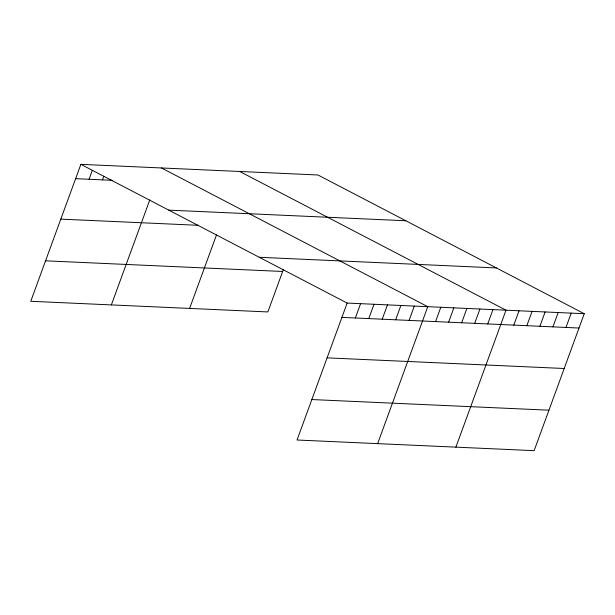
<?xml version="1.0" encoding="UTF-8"?>
<svg xmlns="http://www.w3.org/2000/svg" width="615" height="615" viewBox="0 0 615 615"><rect width="100%" height="100%" fill="white"/><g stroke="black" fill="none" stroke-linecap="round" stroke-linejoin="round"><path stroke-width="0.92" d="M584.25 313.712L347.152 303.064L297.037 440.009L534.135 450.657L584.25 313.712L317.963 174.991L80.865 164.343L30.75 301.289L267.848 311.936L283.292 269.731M89.06 179.273L92.335 170.317M102.497 179.872L103.804 176.29M111.361 304.909L149.799 199.875M189.605 308.423L216.495 234.945M355.347 317.993L360.582 303.672M368.777 318.593L374.02 304.271M382.215 319.2L387.458 304.879M395.653 319.8L400.895 305.478M409.09 320.407L414.326 306.086M377.648 443.63L427.763 306.685L161.476 167.964M435.566 321.591L440.801 307.269M448.604 322.175L453.847 307.854M461.642 322.76L466.885 308.438M474.688 323.352L479.923 309.03M487.726 323.936L492.969 309.614M455.892 447.143L506.007 310.198L239.719 171.477M513.809 325.104L519.045 310.783M526.847 325.689L532.09 311.367M539.885 326.273L545.128 311.951M552.931 326.857L558.166 312.535M565.969 327.449L571.212 313.127M75.622 178.665L112.091 180.303M168.741 210.122L405.839 220.762M60.816 219.132L198.245 225.298M259.276 257.285L496.374 267.932M45.556 260.822L282.662 271.469M341.909 317.386L579.007 328.033M327.103 357.853L564.201 368.5M311.843 399.55L548.941 410.19M80.865 164.343L347.152 303.064"/></g></svg>
